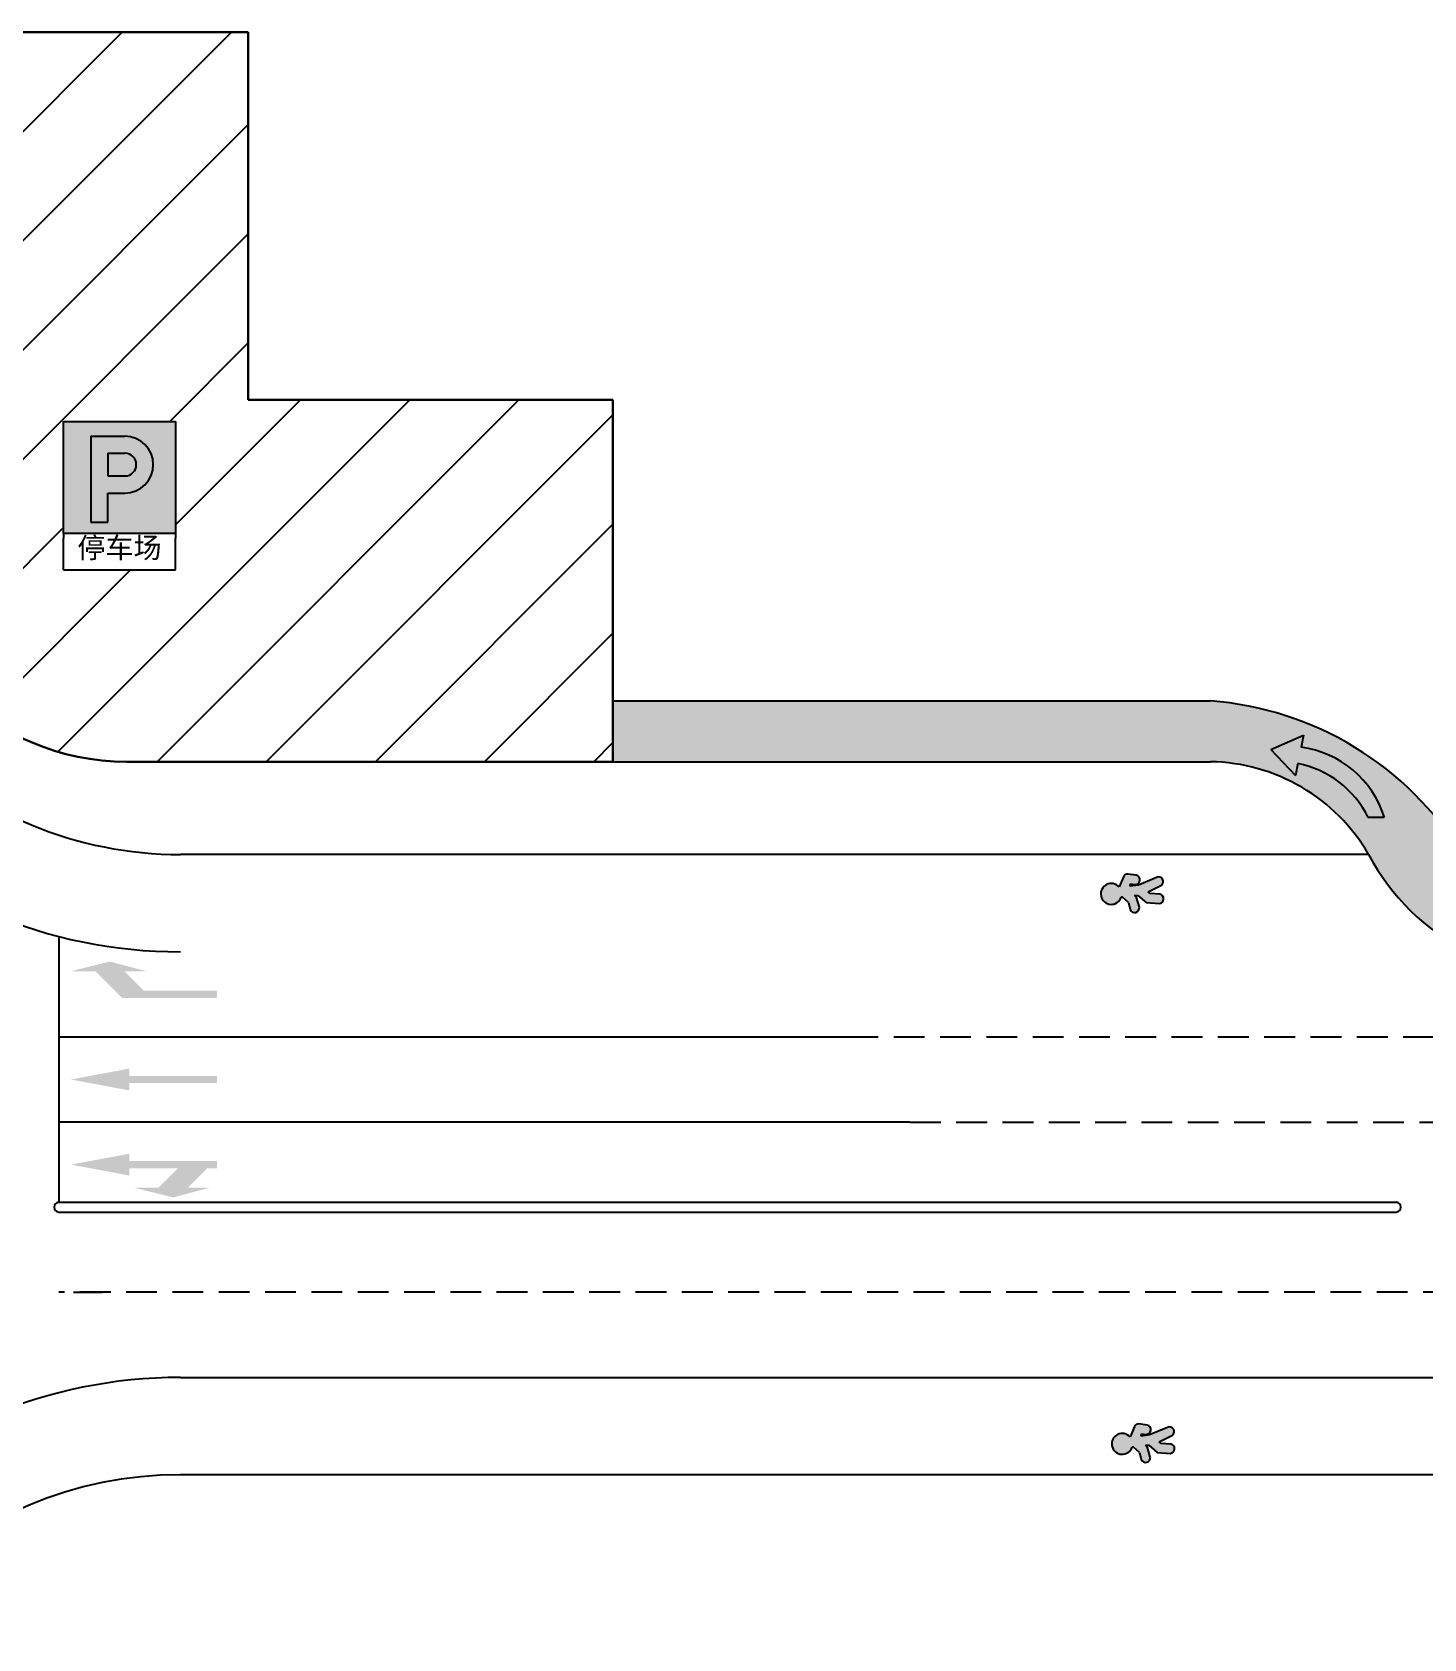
# Model space of a CAD drawing. Header units: millimetres. Extents: x 6292 to 6871, y 8066 to 8345.
# Drawn here: x 6765.2 to 6822.4, y 8175.6 to 8241.6 of the extents above; entities that cross this region are included whole.
import ezdxf

# ---------------------------------------------------------------- set-up
doc = ezdxf.new("R2010")
doc.units = ezdxf.units.MM
doc.header["$LTSCALE"] = 0.2
doc.linetypes.add('HIDDEN', pattern=[9.525, 6.35, -3.175])
doc.layers.get('0').update_dxf_attribs({"color": 255, "lineweight": 25})
doc.layers.add('7号白', color=7, linetype='Continuous', lineweight=25)
doc.layers.add('粗虚线', color=255, linetype='HIDDEN')
doc.styles.get("Standard").update_dxf_attribs({"font": '', "height": 20})
doc.styles.get('Standard').set_extended_font_data('仿宋_GB2312')

msp = doc.modelspace()

# ---------------------------------------------------------------- hatches: boundary and pattern name
at = {"true_color": 0xcd6928}
h = msp.add_hatch(dxfattribs=at)
h.set_pattern_fill('ANSI31', color=32)
h.paths.add_polyline_path([(6759.053, 8221.632, 0.414214), (6769.053, 8211.632), (6789.053, 8211.632), (6789.053, 8226.519), (6774.053, 8226.519), (6774.053, 8241.632), (6759.053, 8241.632)])
h.paths.add_polyline_path([(6766.456, 8225.623), (6771.056, 8225.623), (6771.056, 8221.023), (6771.056, 8220.823), (6771.056, 8219.523), (6766.456, 8219.523), (6766.456, 8220.823), (6766.456, 8221.023)], flags=16)
h.paths.add_polyline_path([(6767.579, 8225.018), (6768.279, 8225.018), (6768.979, 8225.018, -1), (6768.979, 8222.681), (6768.279, 8222.681), (6768.279, 8221.481), (6767.579, 8221.481)], flags=0)
h.paths.add_polyline_path([(6768.279, 8224.318), (6768.979, 8224.318, -1), (6768.979, 8223.381), (6768.279, 8223.381)], flags=0)
h.paths.add_polyline_path([(6766.798, 8219.498), (6770.735, 8219.498), (6770.735, 8221.092), (6766.798, 8221.092)], flags=24)
h = msp.add_hatch(color=5)
h.dxf.hatch_style = 1
h.paths.add_polyline_path([(6768.279, 8224.318), (6768.279, 8223.381), (6768.979, 8223.381, 1), (6768.979, 8224.318)], flags=0)
h.paths.add_polyline_path([(6771.056, 8225.623), (6766.456, 8225.623), (6766.456, 8221.023), (6771.056, 8221.023)])
h.paths.add_polyline_path([(6768.979, 8222.681), (6768.279, 8222.681), (6768.279, 8221.481), (6767.579, 8221.481), (6767.579, 8225.018), (6768.279, 8225.018), (6768.979, 8225.018, -1)], flags=16)
h.paths.add_polyline_path([(6768.979, 8223.381), (6768.279, 8223.381), (6768.279, 8224.318), (6768.979, 8224.318, -1)], flags=0)
at = {"true_color": 0xffffff}
h = msp.add_hatch(color=7, dxfattribs=at)
h.dxf.hatch_style = 1
h.paths.add_polyline_path([(6767.579, 8221.481), (6768.279, 8221.481), (6768.279, 8222.681), (6768.979, 8222.681, 1), (6768.979, 8225.018), (6768.279, 8225.018), (6767.579, 8225.018)])
h.paths.add_polyline_path([(6768.279, 8224.318), (6768.979, 8224.318, -1), (6768.979, 8223.381), (6768.279, 8223.381)], flags=16)
h = msp.add_hatch(color=5)
h.dxf.hatch_style = 1
h.paths.add_polyline_path([(6768.979, 8223.381, 1), (6768.979, 8224.318), (6768.279, 8224.318), (6768.279, 8223.381)])
at = {"true_color": 0x105689}
h = msp.add_hatch(color=146, dxfattribs=at)
h.dxf.hatch_style = 1
h.paths.add_polyline_path([(6813.625, 8214.132), (6789.053, 8214.132), (6789.053, 8211.632), (6813.625, 8211.632, -0.263904), (6820.132, 8207.816), (6823.986, 8207.816, 0.241195)])
at = {"true_color": 0xffffff}
h = msp.add_hatch(color=7, dxfattribs=at)
h.dxf.hatch_style = 1
h.paths.add_polyline_path([(6817.355, 8212.23), (6817.453, 8212.72), (6816.111, 8212.129), (6817.123, 8211.068), (6817.221, 8211.558, -0.231986), (6820.118, 8209.34), (6820.778, 8209.34, 0.293536)])
at = {"true_color": 0x105689}
h = msp.add_hatch(color=146, dxfattribs=at)
h.dxf.hatch_style = 1
h.paths.add_polyline_path([(6823.986, 8207.816), (6820.132, 8207.816, 0.151838), (6824.196, 8203.816), (6828.986, 8203.816, -0.226927)])
at = {"true_color": 0xffffff}
h = msp.add_hatch(color=7, dxfattribs=at)
h.dxf.hatch_style = 1
h.paths.add_polyline_path([(6809.955, 8206.06), (6810.012, 8206.06), (6810.254, 8205.841), (6810.328, 8205.55, 0.857044), (6810.703, 8205.651), (6810.587, 8206.052), (6810.505, 8206.136), (6810.635, 8206.136), (6810.989, 8205.846), (6811.532, 8205.801, 0.85262), (6811.545, 8206.184), (6811.149, 8206.213), (6811.07, 8206.283), (6811.61, 8206.553, 0.905947), (6811.409, 8206.873), (6810.674, 8206.563), (6810.321, 8206.514), (6810.341, 8206.612), (6810.503, 8206.584, 1.045404), (6810.549, 8206.972), (6810.224, 8207.013, 0.348), (6810.05, 8206.904), (6809.868, 8206.482, 3.731253)])
h = msp.add_hatch(color=255)
h.dxf.hatch_style = 1
h.paths.add_polyline_path([(6772.764, 8201.916), (6768.864, 8201.916), (6767.764, 8203.016), (6766.764, 8203.016), (6768.364, 8203.416), (6769.864, 8203.016), (6768.964, 8203.016), (6769.764, 8202.216), (6772.764, 8202.216)])
h = msp.add_hatch(color=255)
h.dxf.hatch_style = 1
h.paths.add_polyline_path([(6769.164, 8198.116), (6766.764, 8198.566), (6769.164, 8199.016), (6769.164, 8198.716), (6772.764, 8198.716), (6772.764, 8198.416), (6769.164, 8198.416)])
h = msp.add_hatch(color=255)
h.dxf.hatch_style = 1
h.paths.add_polyline_path([(6772.764, 8194.916), (6772.364, 8194.916), (6771.564, 8194.116), (6772.464, 8194.116), (6770.964, 8193.716), (6769.364, 8194.116), (6770.364, 8194.116), (6771.164, 8194.916), (6769.164, 8194.916), (6769.164, 8194.616), (6766.764, 8195.066), (6769.164, 8195.516), (6769.164, 8195.216), (6772.764, 8195.216)])
edge = h.paths.add_edge_path(flags=17)
edge.add_line((6772.764, 8194.916), (6772.364, 8194.916))
at = {"layer": '7号白', "true_color": 0xffffff}
h = msp.add_hatch(color=7, dxfattribs=at)
h.dxf.hatch_style = 1
h.paths.add_polyline_path([(6810.405, 8183.449), (6810.463, 8183.449), (6810.705, 8183.23), (6810.779, 8182.939, 0.857044), (6811.154, 8183.039), (6811.038, 8183.44), (6810.955, 8183.525), (6811.086, 8183.525), (6811.44, 8183.234), (6811.983, 8183.19, 0.85262), (6811.995, 8183.573), (6811.6, 8183.602), (6811.521, 8183.672), (6812.061, 8183.942, 0.905947), (6811.86, 8184.262), (6811.125, 8183.952), (6810.772, 8183.903), (6810.792, 8184.001), (6810.954, 8183.973, 1.045404), (6811, 8184.361), (6810.675, 8184.402, 0.348), (6810.5, 8184.293), (6810.319, 8183.871, 3.731253)])

# ---------------------------------------------------------------- linework, layer by layer
at = {"color": 18, "lineweight": 30, "true_color": 0x000000}
for p, q in [((6759.053, 8241.632), (6774.053, 8241.632)), ((6774.053, 8241.632), (6774.053, 8226.519)), ((6774.053, 8226.519), (6789.053, 8226.519)), ((6789.053, 8226.519), (6789.053, 8211.632)), ((6769.053, 8211.632), (6789.053, 8211.632))]:
    msp.add_line(p, q, dxfattribs=at)
at = {"color": 18, "true_color": 0x000000}
for p, q in [((6766.456, 8225.623), (6771.056, 8225.623)), ((6766.456, 8221.023), (6766.456, 8225.623)), ((6771.056, 8225.623), (6771.056, 8221.023)), ((6771.056, 8221.023), (6766.456, 8221.023)), ((6766.456, 8221.023), (6766.456, 8220.823)), ((6766.456, 8219.523), (6766.456, 8220.823)), ((6771.056, 8221.023), (6771.056, 8220.823)), ((6771.056, 8219.523), (6771.056, 8220.823)), ((6766.456, 8219.523), (6771.056, 8219.523)), ((6789.053, 8214.132), (6813.625, 8214.132)), ((6816.111, 8212.129), (6817.453, 8212.72)), ((6817.453, 8212.72), (6817.355, 8212.23)), ((6816.111, 8212.129), (6817.123, 8211.068)), ((6789.053, 8211.632), (6813.625, 8211.632)), ((6817.221, 8211.558), (6817.123, 8211.068)), ((6820.778, 8209.34), (6820.118, 8209.34))]:
    msp.add_line(p, q, dxfattribs=at)
for p, q in [((6767.579, 8225.018), (6767.579, 8221.481)), ((6767.579, 8225.018), (6768.279, 8225.018)), ((6768.279, 8225.018), (6768.979, 8225.018)), ((6768.279, 8224.318), (6768.979, 8224.318)), ((6768.279, 8224.318), (6768.279, 8223.381)), ((6768.279, 8223.381), (6768.979, 8223.381)), ((6768.279, 8221.481), (6768.279, 8222.681)), ((6768.279, 8222.681), (6768.979, 8222.681)), ((6767.579, 8221.481), (6768.279, 8221.481)), ((6820.132, 8207.816), (6771.264, 8207.816)), ((6810.321, 8206.514), (6810.341, 8206.612)), ((6766.264, 8204.45), (6766.264, 8193.516)), ((6766.264, 8200.316), (6798.696, 8200.316)), ((6801.264, 8196.816), (6766.264, 8196.816)), ((6771.264, 8186.316), (6871.264, 8186.316)), ((6871.264, 8182.316), (6771.264, 8182.316))]:
    msp.add_line(p, q)
at = {"color": 1}
for p, q in [((6766.264, 8193.516), (6821.264, 8193.516)), ((6766.264, 8193.116), (6821.264, 8193.116))]:
    msp.add_line(p, q, dxfattribs=at)
for centre, radius, start, end in [((6768.979, 8223.85), 1.169, 270, 90), ((6768.979, 8223.85), 0.469, 270, 90), ((6771.262, 8223.816), 20, 180, 270), ((6771.263, 8223.817), 16.001, 180.00312, 270.00312), ((6771.261, 8166.319), 19.997, 89.99193, 179.99193), ((6771.26, 8166.319), 15.996, 89.98702, 179.98702)]:
    msp.add_arc(centre, radius, start, end)
at = {"color": 18, "lineweight": 30, "true_color": 0x000000}
msp.add_arc((6769.053, 8221.632), 10, 180, 270, dxfattribs=at)
at = {"color": 18, "true_color": 0x000000}
for centre, radius, start, end in [((6812.64, 8200.859), 13.309, 31.51409, 85.75584), ((6816.818, 8208.121), 4.144, 17.10664, 82.54203), ((6813.515, 8203.989), 7.643, 30.04302, 89.17725), ((6816.408, 8207.495), 4.144, 26.43947, 78.68269), ((6828.598, 8212.354), 9.606, 208.19033, 242.7253)]:
    msp.add_arc(centre, radius, start, end, dxfattribs=at)
at = {"color": 1}
for centre, start, end in [((6766.264, 8193.316), 90, 270), ((6821.264, 8193.316), 270, 90)]:
    msp.add_arc(centre, 0.2, start, end, dxfattribs=at)
at = {"layer": '7号白'}
for p, q in [((6810.05, 8206.904), (6809.868, 8206.482)), ((6810.569, 8206.97), (6810.228, 8207.012)), ((6811.409, 8206.873), (6810.674, 8206.563)), ((6810.012, 8206.06), (6809.955, 8206.06)), ((6810.254, 8205.841), (6810.012, 8206.06)), ((6810.674, 8206.563), (6810.321, 8206.514)), ((6810.341, 8206.612), (6810.5, 8206.585)), ((6810.587, 8206.052), (6810.505, 8206.136)), ((6810.505, 8206.136), (6810.635, 8206.136)), ((6810.703, 8205.651), (6810.587, 8206.052)), ((6810.635, 8206.136), (6810.989, 8205.846)), ((6811.07, 8206.283), (6811.61, 8206.553)), ((6811.149, 8206.213), (6811.07, 8206.283)), ((6811.545, 8206.184), (6811.149, 8206.213)), ((6810.254, 8205.841), (6810.328, 8205.55)), ((6810.989, 8205.846), (6811.532, 8205.801)), ((6766.862, 8189.815), (6768.051, 8189.815)), ((6810.5, 8184.293), (6810.319, 8183.871)), ((6811.02, 8184.359), (6810.679, 8184.401)), ((6811.86, 8184.262), (6811.125, 8183.952)), ((6810.772, 8183.903), (6810.792, 8184.001)), ((6811.125, 8183.952), (6810.772, 8183.903)), ((6810.792, 8184.001), (6810.951, 8183.974)), ((6811.521, 8183.672), (6812.061, 8183.942)), ((6811.6, 8183.602), (6811.521, 8183.672)), ((6811.995, 8183.573), (6811.6, 8183.602)), ((6810.463, 8183.449), (6810.405, 8183.449)), ((6810.705, 8183.23), (6810.463, 8183.449)), ((6810.705, 8183.23), (6810.779, 8182.939)), ((6811.038, 8183.44), (6810.955, 8183.525)), ((6810.955, 8183.525), (6811.086, 8183.525)), ((6811.154, 8183.039), (6811.038, 8183.44)), ((6811.086, 8183.525), (6811.44, 8183.234)), ((6811.44, 8183.234), (6811.983, 8183.19))]:
    msp.add_line(p, q, dxfattribs=at)
for centre, radius, start, end in [((6810.206, 8206.848), 0.166, 82.1062, 160.32801), ((6810.534, 8206.777), 0.195, 259.87864, 79.87864), ((6811.494, 8206.703), 0.19, 307.799, 116.49863), ((6809.547, 8206.196), 0.43, 41.59164, 341.57939), ((6811.508, 8205.993), 0.194, 277.27049, 79.07675), ((6810.508, 8205.629), 0.197, 203.76287, 6.15493), ((6810.656, 8184.237), 0.166, 82.1062, 160.32801), ((6810.985, 8184.166), 0.195, 259.87864, 79.87864), ((6811.944, 8184.092), 0.19, 307.799, 116.49863), ((6809.997, 8183.585), 0.43, 41.59164, 341.57939), ((6811.959, 8183.382), 0.194, 277.27049, 79.07675), ((6810.959, 8183.018), 0.197, 203.76287, 6.15493)]:
    msp.add_arc(centre, radius, start, end, dxfattribs=at)
at = {"layer": '粗虚线'}
for p, q in [((6798.696, 8200.316), (6871.264, 8200.316)), ((6801.264, 8196.816), (6871.264, 8196.816)), ((6871.264, 8189.816), (6766.264, 8189.816))]:
    msp.add_line(p, q, dxfattribs=at)

# ---------------------------------------------------------------- texts
at = {"color": 18, "true_color": 0x000000, "insert": (6767.024, 8220.853), "char_height": 0.8464, "attachment_point": 1}
msp.add_mtext_dynamic_manual_height_columns('停车场', width=16.46098, gutter_width=4.232, heights=[0], dxfattribs=at)

doc.saveas('drawing.dxf')
